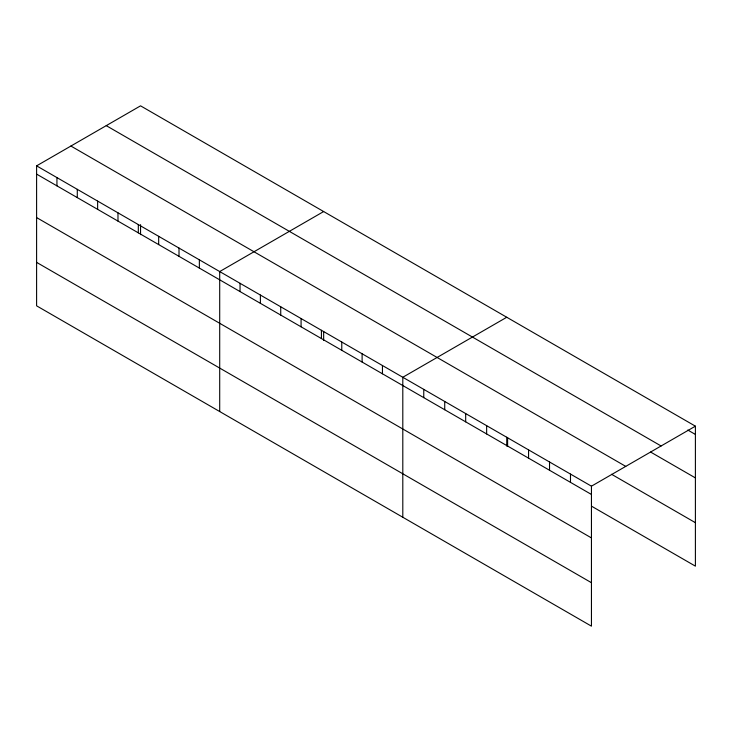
<?xml version="1.0" encoding="UTF-8"?>
<svg xmlns="http://www.w3.org/2000/svg" width="732" height="732" viewBox="0 0 732 732"><rect width="100%" height="100%" fill="white"/><g stroke="black" fill="none" stroke-linecap="round" stroke-linejoin="round"><path stroke-width="1.1" d="M36.6 165.853L591.447 486.185L591.447 626.162L36.6 305.83L36.6 165.853L140.553 105.838L695.4 426.17L695.4 566.147L591.548 506.196M323.654 211.548L219.701 271.563L219.701 411.54M506.754 317.258L402.801 377.273L402.801 517.25M591.447 486.185L695.4 426.17M687.778 430.041L695.4 434.442M106.25 125.639L661.097 445.98M650.62 452.056L695.4 477.904M70.903 146.043L625.75 466.385M611.559 474.281L695.4 522.685M36.6 174.115L591.447 494.457M36.6 217.578L591.447 537.919M36.6 262.367L591.447 582.699M570.484 474.089L570.484 482.351M549.531 461.983L549.531 470.255M528.568 449.887L528.568 458.15M507.605 437.782L507.605 446.053M506.754 437.178L506.754 446.09M486.643 425.676L486.643 433.948M465.68 413.58L465.68 421.842M444.727 401.475L444.727 409.746M423.764 389.378L423.764 397.641M382.452 365.524L382.452 373.796M362.111 353.785L362.111 362.047M341.771 342.036L341.771 350.308M323.654 331.459L323.654 340.38M321.421 330.288L321.421 338.559M301.081 318.548L301.081 326.811M280.731 306.8L280.731 315.062M260.391 295.051L260.391 303.322M240.041 283.302L240.041 291.574M199.36 259.814L199.36 268.086M179.011 248.066L179.011 256.337M158.67 236.326L158.67 244.589M140.553 224.633L140.553 234.67M138.321 224.578L138.321 232.849M117.98 212.829L117.98 221.101M97.631 201.09L97.631 209.352M77.29 189.341L77.29 197.613M56.94 177.592L56.94 185.864"/></g></svg>
